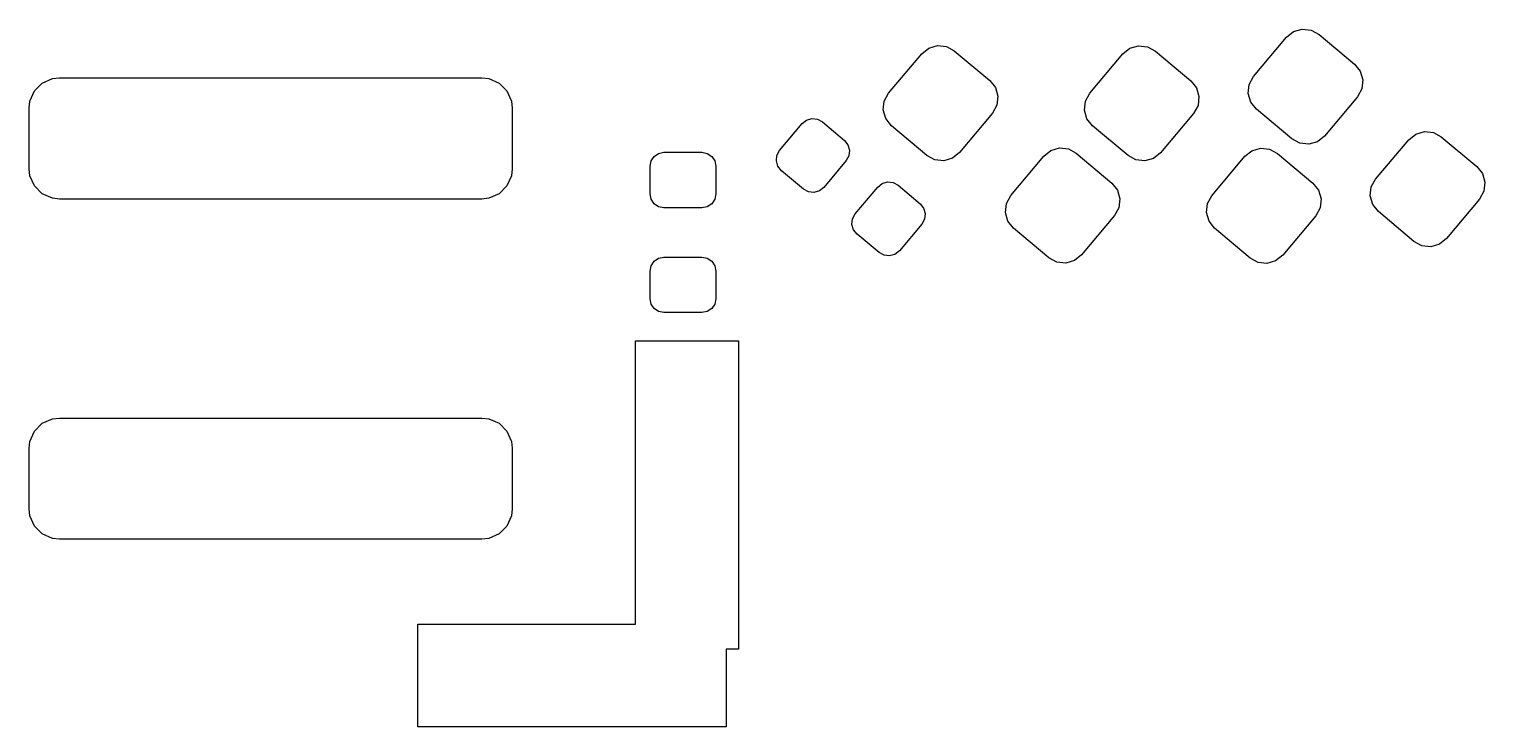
# Model space of a CAD drawing. Extents: x -26 to 30.3, y -6.7 to 48.3.
# Drawn here: x 0.57 to 14.74, y -6.73 to 0.06 of the extents above; entities that cross this region are included whole.
import ezdxf

# ---------------------------------------------------------------- set-up
doc = ezdxf.new("R2010")
doc.units = 0
doc.layers.add('BLACK', color=7, linetype='CONTINUOUS')

msp = doc.modelspace()

# ---------------------------------------------------------------- linework, layer by layer
at = {"layer": 'BLACK', "linetype": 'CONTINUOUS'}
for p, q in [((12.806625, -0.019572), (12.875092, 0.035378)), ((12.875092, 0.035378), (12.959375, 0.059944)), ((12.959375, 0.059944), (13.046644, 0.050387)), ((13.046644, 0.050387), (13.123612, 0.00816)), ((13.123612, 0.00816), (13.468332, -0.281094)), ((9.256624, -0.179571), (9.325091, -0.124621)), ((9.325091, -0.124621), (9.409374, -0.100055)), ((9.409374, -0.100055), (9.496643, -0.109612)), ((9.496643, -0.109612), (9.573611, -0.151839)), ((11.212941, -0.181412), (11.281408, -0.126462)), ((11.281408, -0.126462), (11.365691, -0.101896)), ((11.365691, -0.101896), (11.45296, -0.111453)), ((11.45296, -0.111453), (11.529928, -0.15368)), ((12.485231, -0.402595), (12.806625, -0.019572)), ((8.93523, -0.562594), (9.256624, -0.179571)), ((9.573611, -0.151839), (9.918331, -0.441093)), ((10.891547, -0.564435), (11.212941, -0.181412)), ((11.529928, -0.15368), (11.874648, -0.442934)), ((13.468332, -0.281094), (13.523283, -0.349561)), ((0.702617, -0.465124), (0.801792, -0.421334)), ((0.801792, -0.421334), (0.869332, -0.413498)), ((0.869332, -0.413498), (4.979332, -0.413498)), ((4.979332, -0.413498), (5.046872, -0.421334)), ((5.046872, -0.421334), (5.146047, -0.465124)), ((12.443005, -0.479563), (12.485231, -0.402595)), ((13.523283, -0.349561), (13.547849, -0.433844)), ((0.582168, -0.640958), (0.625958, -0.541783)), ((0.625958, -0.541783), (0.702617, -0.465124)), ((5.146047, -0.465124), (5.222706, -0.541783)), ((5.222706, -0.541783), (5.266496, -0.640958)), ((8.893004, -0.639562), (8.93523, -0.562594)), ((9.918331, -0.441093), (9.973282, -0.50956)), ((9.973282, -0.50956), (9.997848, -0.593843)), ((10.849321, -0.641403), (10.891547, -0.564435)), ((11.874648, -0.442934), (11.929599, -0.511401)), ((11.929599, -0.511401), (11.954165, -0.595684)), ((12.433447, -0.566832), (12.443005, -0.479563)), ((13.538291, -0.521113), (13.496065, -0.598081)), ((13.547849, -0.433844), (13.538291, -0.521113)), ((0.574332, -0.708498), (0.582168, -0.640958)), ((5.266496, -0.640958), (5.274332, -0.708498)), ((8.883446, -0.726831), (8.893004, -0.639562)), ((9.98829, -0.681112), (9.946064, -0.75808)), ((9.997848, -0.593843), (9.98829, -0.681112)), ((10.839763, -0.728672), (10.849321, -0.641403)), ((11.944607, -0.682953), (11.902381, -0.759921)), ((11.954165, -0.595684), (11.944607, -0.682953)), ((12.458013, -0.651115), (12.433447, -0.566832)), ((12.512964, -0.719582), (12.458013, -0.651115)), ((13.496065, -0.598081), (13.174671, -0.981104)), ((0.574332, -1.298498), (0.574332, -0.708498)), ((5.274332, -0.708498), (5.274332, -1.298498)), ((8.093711, -0.859752), (8.136313, -0.825561)), ((8.136313, -0.825561), (8.188756, -0.810275)), ((8.188756, -0.810275), (8.243056, -0.816222)), ((8.243056, -0.816222), (8.290948, -0.842496)), ((8.290948, -0.842496), (8.50544, -1.022476)), ((8.908012, -0.811114), (8.883446, -0.726831)), ((8.962963, -0.879581), (8.908012, -0.811114)), ((9.946064, -0.75808), (9.62467, -1.141103)), ((10.864329, -0.812955), (10.839763, -0.728672)), ((10.91928, -0.881422), (10.864329, -0.812955)), ((11.902381, -0.759921), (11.580987, -1.142944)), ((12.857684, -1.008836), (12.512964, -0.719582)), ((7.875164, -1.120207), (8.093711, -0.859752)), ((9.307683, -1.168835), (8.962963, -0.879581)), ((11.264, -1.170676), (10.91928, -0.881422)), ((13.174671, -0.981104), (13.106204, -1.036054)), ((13.993993, -1.015892), (14.06246, -0.960942)), ((14.06246, -0.960942), (14.146743, -0.936376)), ((14.146743, -0.936376), (14.234012, -0.945933)), ((14.234012, -0.945933), (14.31098, -0.98816)), ((14.31098, -0.98816), (14.6557, -1.277414)), ((7.848889, -1.168099), (7.875164, -1.120207)), ((8.50544, -1.022476), (8.539632, -1.065078)), ((8.539632, -1.065078), (8.554917, -1.117521)), ((8.554917, -1.117521), (8.548971, -1.171821)), ((10.443994, -1.175893), (10.512461, -1.120943)), ((10.512461, -1.120943), (10.596744, -1.096377)), ((10.596744, -1.096377), (10.684013, -1.105934)), ((10.684013, -1.105934), (10.760981, -1.148161)), ((12.400309, -1.177732), (12.468776, -1.122782)), ((12.468776, -1.122782), (12.553059, -1.098216)), ((12.553059, -1.098216), (12.640328, -1.107773)), ((12.640328, -1.107773), (12.717296, -1.15)), ((12.934652, -1.051063), (12.857684, -1.008836)), ((13.021921, -1.06062), (12.934652, -1.051063)), ((13.106204, -1.036054), (13.021921, -1.06062)), ((13.672599, -1.398915), (13.993993, -1.015892)), ((6.614332, -1.273498), (6.624608, -1.221836)), ((6.614332, -1.543498), (6.614332, -1.273498)), ((6.624608, -1.221836), (6.653873, -1.178039)), ((6.653873, -1.178039), (6.69767, -1.148774)), ((6.69767, -1.148774), (6.749332, -1.138498)), ((6.749332, -1.138498), (7.119332, -1.138498)), ((7.119332, -1.138498), (7.170994, -1.148774)), ((7.170994, -1.148774), (7.214791, -1.178039)), ((7.214791, -1.178039), (7.244056, -1.221836)), ((7.244056, -1.221836), (7.254332, -1.273498)), ((7.254332, -1.273498), (7.254332, -1.543498)), ((7.842943, -1.222399), (7.848889, -1.168099)), ((7.858228, -1.274842), (7.842943, -1.222399)), ((8.522696, -1.219713), (8.304149, -1.480168)), ((8.548971, -1.171821), (8.522696, -1.219713)), ((9.384651, -1.211062), (9.307683, -1.168835)), ((9.47192, -1.220619), (9.384651, -1.211062)), ((9.556203, -1.196053), (9.47192, -1.220619)), ((9.62467, -1.141103), (9.556203, -1.196053)), ((10.1226, -1.558916), (10.443994, -1.175893)), ((10.760981, -1.148161), (11.105701, -1.437415)), ((11.340968, -1.212903), (11.264, -1.170676)), ((11.428237, -1.22246), (11.340968, -1.212903)), ((11.51252, -1.197894), (11.428237, -1.22246)), ((11.580987, -1.142944), (11.51252, -1.197894)), ((12.078915, -1.560755), (12.400309, -1.177732)), ((12.717296, -1.15), (13.062016, -1.439254)), ((0.582168, -1.366038), (0.574332, -1.298498)), ((0.625958, -1.465213), (0.582168, -1.366038)), ((5.266496, -1.366038), (5.222706, -1.465213)), ((5.274332, -1.298498), (5.266496, -1.366038)), ((7.89242, -1.317444), (7.858228, -1.274842)), ((8.106912, -1.497424), (7.89242, -1.317444)), ((13.630373, -1.475883), (13.672599, -1.398915)), ((14.6557, -1.277414), (14.710651, -1.345881)), ((14.710651, -1.345881), (14.735217, -1.430164)), ((0.702617, -1.541872), (0.625958, -1.465213)), ((0.801792, -1.585662), (0.702617, -1.541872)), ((5.146047, -1.541872), (5.046872, -1.585662)), ((5.222706, -1.465213), (5.146047, -1.541872)), ((6.624608, -1.59516), (6.614332, -1.543498)), ((7.254332, -1.543498), (7.244056, -1.59516)), ((8.154804, -1.523698), (8.106912, -1.497424)), ((8.209104, -1.529645), (8.154804, -1.523698)), ((8.261547, -1.514359), (8.209104, -1.529645)), ((8.304149, -1.480168), (8.261547, -1.514359)), ((8.610566, -1.737283), (8.829113, -1.476828)), ((8.829113, -1.476828), (8.871715, -1.442637)), ((8.871715, -1.442637), (8.924158, -1.427351)), ((8.924158, -1.427351), (8.978458, -1.433298)), ((8.978458, -1.433298), (9.02635, -1.459572)), ((9.02635, -1.459572), (9.240842, -1.639552)), ((11.105701, -1.437415), (11.160652, -1.505882)), ((11.160652, -1.505882), (11.185218, -1.590165)), ((13.062016, -1.439254), (13.116967, -1.507721)), ((13.116967, -1.507721), (13.141533, -1.592004)), ((13.620815, -1.563152), (13.630373, -1.475883)), ((14.725659, -1.517433), (14.683433, -1.594401)), ((14.735217, -1.430164), (14.725659, -1.517433)), ((0.869332, -1.593498), (0.801792, -1.585662)), ((4.979332, -1.593498), (0.869332, -1.593498)), ((5.046872, -1.585662), (4.979332, -1.593498)), ((6.653873, -1.638957), (6.624608, -1.59516)), ((6.69767, -1.668222), (6.653873, -1.638957)), ((6.749332, -1.678498), (6.69767, -1.668222)), ((7.119332, -1.678498), (6.749332, -1.678498)), ((7.170994, -1.668222), (7.119332, -1.678498)), ((7.214791, -1.638957), (7.170994, -1.668222)), ((7.244056, -1.59516), (7.214791, -1.638957)), ((9.240842, -1.639552), (9.275034, -1.682154)), ((9.275034, -1.682154), (9.290319, -1.734597)), ((10.070816, -1.723153), (10.080374, -1.635884)), ((10.080374, -1.635884), (10.1226, -1.558916)), ((11.17566, -1.677434), (11.133434, -1.754402)), ((11.185218, -1.590165), (11.17566, -1.677434)), ((12.027131, -1.724992), (12.036689, -1.637723)), ((12.036689, -1.637723), (12.078915, -1.560755)), ((13.131975, -1.679273), (13.089749, -1.756241)), ((13.141533, -1.592004), (13.131975, -1.679273)), ((13.645381, -1.647435), (13.620815, -1.563152)), ((13.700332, -1.715902), (13.645381, -1.647435)), ((14.683433, -1.594401), (14.362039, -1.977424)), ((8.578345, -1.839475), (8.584291, -1.785175)), ((8.59363, -1.891918), (8.578345, -1.839475)), ((8.584291, -1.785175), (8.610566, -1.737283)), ((9.258098, -1.836789), (9.039551, -2.097244)), ((9.284373, -1.788897), (9.258098, -1.836789)), ((9.290319, -1.734597), (9.284373, -1.788897)), ((10.095382, -1.807436), (10.070816, -1.723153)), ((10.150333, -1.875903), (10.095382, -1.807436)), ((11.133434, -1.754402), (10.81204, -2.137425)), ((12.051697, -1.809275), (12.027131, -1.724992)), ((12.106648, -1.877742), (12.051697, -1.809275)), ((13.089749, -1.756241), (12.768355, -2.139264)), ((14.045052, -2.005156), (13.700332, -1.715902)), ((8.627822, -1.93452), (8.59363, -1.891918)), ((8.842314, -2.1145), (8.627822, -1.93452)), ((10.495053, -2.165157), (10.150333, -1.875903)), ((12.451368, -2.166996), (12.106648, -1.877742)), ((14.362039, -1.977424), (14.293572, -2.032374)), ((8.890206, -2.140774), (8.842314, -2.1145)), ((9.039551, -2.097244), (8.996949, -2.131435)), ((14.12202, -2.047383), (14.045052, -2.005156)), ((14.209289, -2.05694), (14.12202, -2.047383)), ((14.293572, -2.032374), (14.209289, -2.05694)), ((6.614332, -2.293498), (6.624608, -2.241836)), ((6.624608, -2.241836), (6.653873, -2.198039)), ((6.653873, -2.198039), (6.69767, -2.168774)), ((6.69767, -2.168774), (6.749332, -2.158498)), ((6.749332, -2.158498), (7.119332, -2.158498)), ((7.119332, -2.158498), (7.170994, -2.168774)), ((7.170994, -2.168774), (7.214791, -2.198039)), ((7.214791, -2.198039), (7.244056, -2.241836)), ((7.244056, -2.241836), (7.254332, -2.293498)), ((8.944506, -2.146721), (8.890206, -2.140774)), ((8.996949, -2.131435), (8.944506, -2.146721)), ((10.572021, -2.207384), (10.495053, -2.165157)), ((10.65929, -2.216941), (10.572021, -2.207384)), ((10.743573, -2.192375), (10.65929, -2.216941)), ((10.81204, -2.137425), (10.743573, -2.192375)), ((12.528336, -2.209223), (12.451368, -2.166996)), ((12.615605, -2.21878), (12.528336, -2.209223)), ((12.699888, -2.194214), (12.615605, -2.21878)), ((12.768355, -2.139264), (12.699888, -2.194214)), ((6.614332, -2.563498), (6.614332, -2.293498)), ((7.254332, -2.293498), (7.254332, -2.563498)), ((6.624608, -2.61516), (6.614332, -2.563498)), ((6.653873, -2.658957), (6.624608, -2.61516)), ((6.69767, -2.688222), (6.653873, -2.658957)), ((6.749332, -2.698498), (6.69767, -2.688222)), ((7.170994, -2.688222), (7.119332, -2.698498)), ((7.214791, -2.658957), (7.170994, -2.688222)), ((7.244056, -2.61516), (7.214791, -2.658957)), ((7.254332, -2.563498), (7.244056, -2.61516)), ((7.119332, -2.698498), (6.749332, -2.698498)), ((6.474469, -5.728498), (6.474469, -2.973101)), ((6.474469, -2.973101), (7.474469, -2.973101)), ((7.474469, -2.973101), (7.474469, -5.973101)), ((0.625958, -3.851783), (0.702617, -3.775124)), ((0.702617, -3.775124), (0.801792, -3.731334)), ((0.801792, -3.731334), (0.869332, -3.723498)), ((0.869332, -3.723498), (4.979332, -3.723498)), ((4.979332, -3.723498), (5.046872, -3.731334)), ((5.046872, -3.731334), (5.146047, -3.775124)), ((5.146047, -3.775124), (5.222706, -3.851783)), ((0.574332, -4.018498), (0.582168, -3.950958)), ((0.582168, -3.950958), (0.625958, -3.851783)), ((5.222706, -3.851783), (5.266496, -3.950958)), ((5.266496, -3.950958), (5.274332, -4.018498)), ((0.574332, -4.608498), (0.574332, -4.018498)), ((5.274332, -4.018498), (5.274332, -4.608498)), ((0.582168, -4.676038), (0.574332, -4.608498)), ((5.274332, -4.608498), (5.266496, -4.676038)), ((0.625958, -4.775213), (0.582168, -4.676038)), ((0.702617, -4.851872), (0.625958, -4.775213)), ((5.222706, -4.775213), (5.146047, -4.851872)), ((5.266496, -4.676038), (5.222706, -4.775213)), ((0.801792, -4.895662), (0.702617, -4.851872)), ((0.869332, -4.903498), (0.801792, -4.895662)), ((4.979332, -4.903498), (0.869332, -4.903498)), ((5.046872, -4.895662), (4.979332, -4.903498)), ((5.146047, -4.851872), (5.046872, -4.895662)), ((4.354332, -6.728498), (4.354332, -5.728498)), ((4.354332, -5.728498), (6.474469, -5.728498)), ((7.474469, -5.973101), (7.354332, -5.973101)), ((7.354332, -5.973101), (7.354332, -6.728498)), ((7.354332, -6.728498), (4.354332, -6.728498))]:
    msp.add_line(p, q, dxfattribs=at)

doc.saveas('drawing.dxf')
